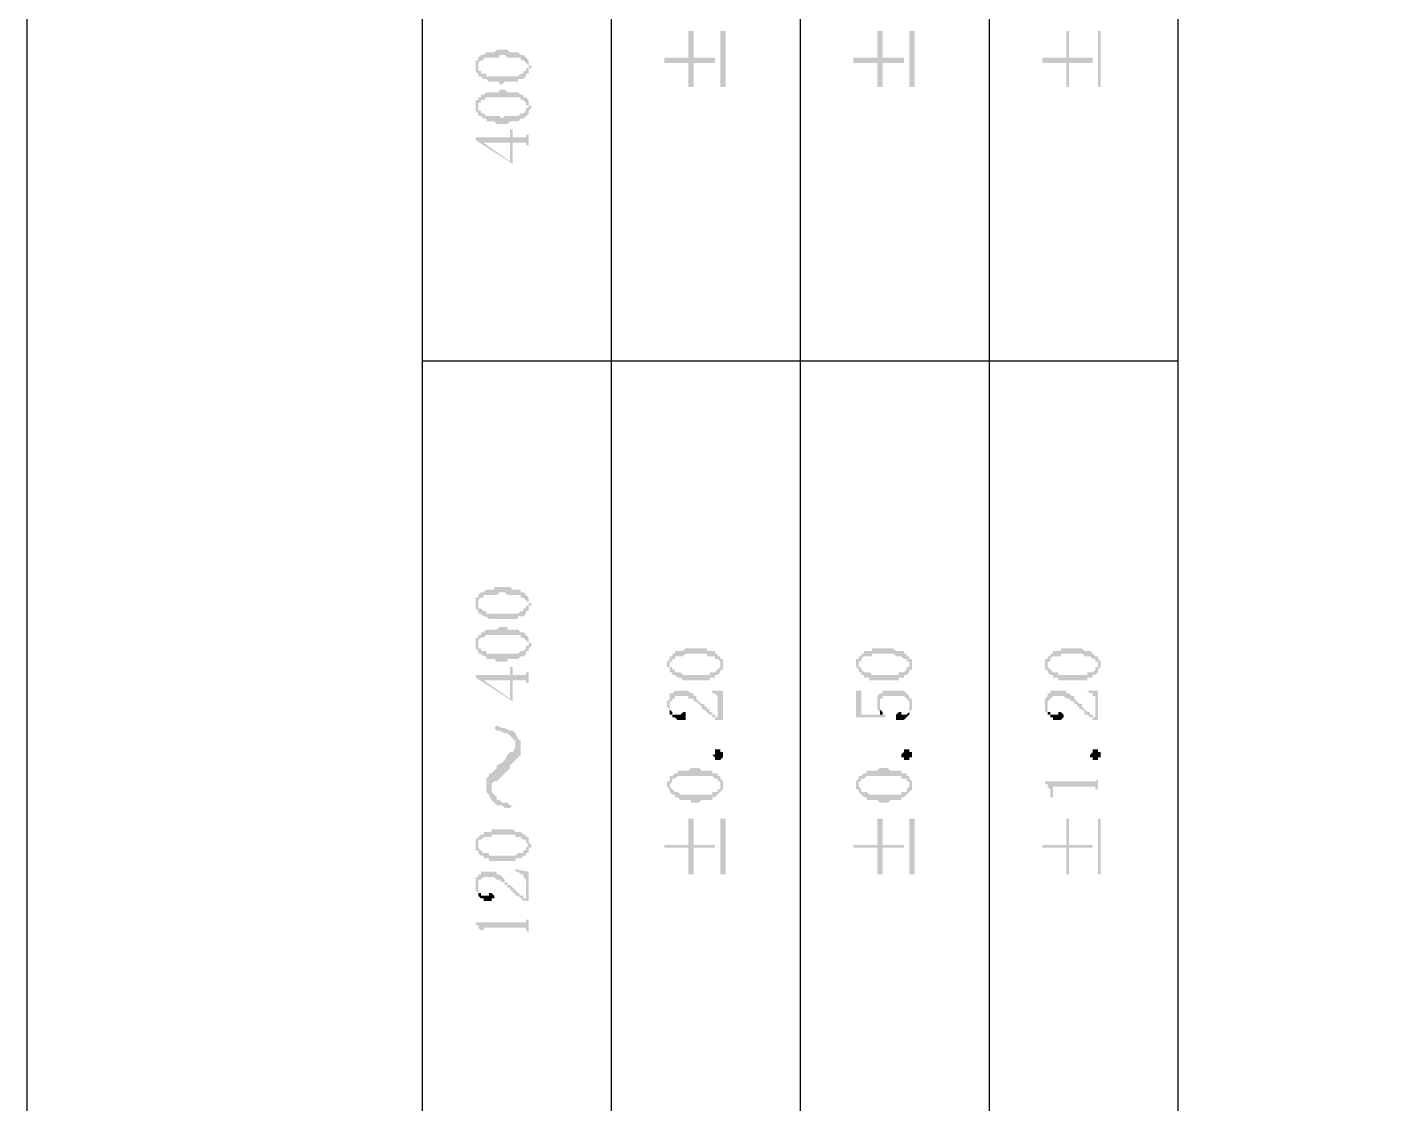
# Model space of a CAD drawing. Header units: millimetres. Extents: x 1233 to 2351, y 1180 to 1535.
# Drawn here: x 1477.96 to 1500.85, y 1330.81 to 1349.07 of the extents above; entities that cross this region are included whole.
import ezdxf

# ---------------------------------------------------------------- set-up
doc = ezdxf.new("R2010")
doc.units = ezdxf.units.MM

msp = doc.modelspace()

# ---------------------------------------------------------------- hatches: boundary and pattern name
at = {"transparency": 33554559}
for points in [[(1488.7753, 1348.54603), (1488.7753, 1348.45576), (1489.18149, 1348.45576), (1489.18149, 1348.04957), (1489.27176, 1348.04957), (1489.27176, 1348.45576), (1489.63281, 1348.45576), (1489.63281, 1348.54603), (1489.27176, 1348.54603), (1489.27176, 1348.99735), (1489.18149, 1348.99735), (1489.18149, 1348.54603)], [(1489.81334, 1348.04957), (1489.81334, 1348.99735), (1489.72308, 1348.99735), (1489.72308, 1348.04957)], [(1491.97969, 1348.54603), (1491.97969, 1348.45576), (1492.38588, 1348.45576), (1492.38588, 1348.04957), (1492.47614, 1348.04957), (1492.47614, 1348.45576), (1492.8372, 1348.45576), (1492.8372, 1348.54603), (1492.47614, 1348.54603), (1492.47614, 1348.99735), (1492.38588, 1348.99735), (1492.38588, 1348.54603)], [(1493.01773, 1348.04957), (1493.01773, 1348.99735), (1492.92746, 1348.99735), (1492.92746, 1348.04957)], [(1495.18407, 1348.54603), (1495.18407, 1348.45576), (1495.59026, 1348.45576), (1495.59026, 1348.04957), (1495.63539, 1348.04957), (1495.63539, 1348.45576), (1496.04158, 1348.45576), (1496.04158, 1348.54603), (1495.63539, 1348.54603), (1495.63539, 1348.99735), (1495.59026, 1348.99735), (1495.59026, 1348.54603)], [(1496.17698, 1348.04957), (1496.17698, 1348.99735), (1496.13185, 1348.99735), (1496.13185, 1348.04957)], [(1485.57092, 1348.41063), (1485.57092, 1348.3655), (1485.57092, 1348.32037), (1485.57092, 1348.32037), (1485.61605, 1348.27523), (1485.61605, 1348.41063), (1485.61605, 1348.45576), (1485.61605, 1348.45576), (1485.66118, 1348.5009), (1485.70631, 1348.5009), (1485.70631, 1348.54603), (1485.97711, 1348.54603), (1485.97711, 1348.59116), (1486.06737, 1348.59116), (1486.1125, 1348.54603), (1486.33817, 1348.54603), (1486.33817, 1348.5009), (1486.3833, 1348.5009), (1486.42843, 1348.45576), (1486.42843, 1348.45576), (1486.47356, 1348.41063), (1486.47356, 1348.5009), (1486.42843, 1348.54603), (1486.42843, 1348.54603), (1486.3833, 1348.59116), (1486.33817, 1348.59116), (1486.29303, 1348.63629), (1486.15764, 1348.63629), (1486.1125, 1348.68142), (1485.93198, 1348.68142), (1485.88684, 1348.63629), (1485.75145, 1348.63629), (1485.70631, 1348.59116), (1485.66118, 1348.59116), (1485.61605, 1348.54603), (1485.61605, 1348.5009), (1485.57092, 1348.5009), (1485.57092, 1348.45576)], [(1485.61605, 1348.27523), (1485.61605, 1348.2301), (1485.66118, 1348.2301), (1485.70631, 1348.18497), (1485.75145, 1348.18497), (1485.79658, 1348.13984), (1485.97711, 1348.13984), (1485.97711, 1348.09471), (1486.02224, 1348.09471), (1486.06737, 1348.13984), (1486.29303, 1348.13984), (1486.29303, 1348.18497), (1486.3833, 1348.18497), (1486.42843, 1348.2301), (1486.42843, 1348.27523), (1486.47356, 1348.27523), (1486.47356, 1348.32037), (1486.47356, 1348.3655), (1486.51869, 1348.3655), (1486.51869, 1348.41063), (1486.47356, 1348.41063), (1486.47356, 1348.45576), (1486.47356, 1348.5009), (1486.47356, 1348.3655), (1486.42843, 1348.3655), (1486.42843, 1348.32037), (1486.3833, 1348.32037), (1486.3833, 1348.27523), (1486.33817, 1348.27523), (1486.29303, 1348.2301), (1485.75145, 1348.2301), (1485.75145, 1348.27523), (1485.66118, 1348.27523), (1485.66118, 1348.32037), (1485.61605, 1348.32037), (1485.61605, 1348.3655), (1485.61605, 1348.41063)], [(1485.57092, 1347.73365), (1485.57092, 1347.68852), (1485.57092, 1347.64338), (1485.57092, 1347.64338), (1485.61605, 1347.59825), (1485.61605, 1347.73365), (1485.61605, 1347.77878), (1485.66118, 1347.77878), (1485.66118, 1347.82391), (1485.70631, 1347.82391), (1485.75145, 1347.86905), (1486.33817, 1347.86905), (1486.33817, 1347.82391), (1486.3833, 1347.82391), (1486.42843, 1347.77878), (1486.42843, 1347.73365), (1486.47356, 1347.73365), (1486.47356, 1347.82391), (1486.42843, 1347.86905), (1486.3833, 1347.86905), (1486.3833, 1347.91418), (1486.33817, 1347.91418), (1486.29303, 1347.95931), (1486.1125, 1347.95931), (1486.06737, 1348.00444), (1485.97711, 1348.00444), (1485.97711, 1347.95931), (1485.75145, 1347.95931), (1485.70631, 1347.91418), (1485.66118, 1347.91418), (1485.66118, 1347.86905), (1485.61605, 1347.86905), (1485.61605, 1347.82391), (1485.57092, 1347.82391), (1485.57092, 1347.77878)], [(1485.61605, 1347.59825), (1485.61605, 1347.55312), (1485.66118, 1347.55312), (1485.70631, 1347.50799), (1485.75145, 1347.50799), (1485.75145, 1347.46286), (1485.88684, 1347.46286), (1485.93198, 1347.41772), (1486.1125, 1347.41772), (1486.15764, 1347.46286), (1486.29303, 1347.46286), (1486.33817, 1347.50799), (1486.3833, 1347.50799), (1486.42843, 1347.55312), (1486.42843, 1347.55312), (1486.47356, 1347.59825), (1486.47356, 1347.64338), (1486.47356, 1347.64338), (1486.51869, 1347.68852), (1486.51869, 1347.73365), (1486.47356, 1347.73365), (1486.47356, 1347.77878), (1486.47356, 1347.82391), (1486.47356, 1347.68852), (1486.42843, 1347.68852), (1486.42843, 1347.64338), (1486.42843, 1347.64338), (1486.3833, 1347.59825), (1486.33817, 1347.59825), (1486.29303, 1347.55312), (1486.06737, 1347.55312), (1486.02224, 1347.50799), (1486.02224, 1347.50799), (1485.97711, 1347.55312), (1485.75145, 1347.55312), (1485.70631, 1347.59825), (1485.66118, 1347.59825), (1485.66118, 1347.64338), (1485.61605, 1347.64338), (1485.61605, 1347.68852), (1485.61605, 1347.73365)], [(1485.57092, 1347.19206), (1485.57092, 1347.14693), (1486.20277, 1346.74074), (1486.20277, 1347.1018), (1486.42843, 1347.1018), (1486.42843, 1347.05667), (1486.47356, 1347.05667), (1486.47356, 1346.9664), (1486.47356, 1347.32746), (1486.47356, 1347.23719), (1486.42843, 1347.23719), (1486.42843, 1347.19206), (1486.20277, 1347.19206), (1486.20277, 1347.32746), (1486.15764, 1347.32746), (1486.15764, 1346.78587), (1485.70631, 1347.1018), (1485.70631, 1347.1018)], [(1485.57092, 1347.19206), (1485.70631, 1347.1018), (1486.15764, 1347.1018), (1486.15764, 1346.78587), (1486.15764, 1347.19206)], [(1485.57092, 1339.29393), (1485.57092, 1339.2488), (1485.57092, 1339.20367), (1485.57092, 1339.20367), (1485.61605, 1339.15854), (1485.61605, 1339.29393), (1485.61605, 1339.33906), (1485.61605, 1339.33906), (1485.66118, 1339.3842), (1485.70631, 1339.3842), (1485.70631, 1339.42933), (1485.93198, 1339.42933), (1485.97711, 1339.47446), (1486.06737, 1339.47446), (1486.1125, 1339.42933), (1486.33817, 1339.42933), (1486.33817, 1339.3842), (1486.3833, 1339.3842), (1486.42843, 1339.33906), (1486.42843, 1339.33906), (1486.47356, 1339.29393), (1486.47356, 1339.3842), (1486.42843, 1339.42933), (1486.42843, 1339.42933), (1486.3833, 1339.47446), (1486.33817, 1339.47446), (1486.33817, 1339.51959), (1486.20277, 1339.51959), (1486.15764, 1339.56473), (1485.88684, 1339.56473), (1485.88684, 1339.51959), (1485.75145, 1339.51959), (1485.70631, 1339.47446), (1485.66118, 1339.47446), (1485.61605, 1339.42933), (1485.61605, 1339.3842), (1485.57092, 1339.3842), (1485.57092, 1339.33906)], [(1485.61605, 1339.15854), (1485.61605, 1339.1134), (1485.66118, 1339.1134), (1485.70631, 1339.06827), (1485.75145, 1339.06827), (1485.79658, 1339.02314), (1486.29303, 1339.02314), (1486.29303, 1339.06827), (1486.3833, 1339.06827), (1486.42843, 1339.1134), (1486.42843, 1339.15854), (1486.47356, 1339.15854), (1486.47356, 1339.20367), (1486.47356, 1339.2488), (1486.51869, 1339.2488), (1486.51869, 1339.29393), (1486.47356, 1339.29393), (1486.47356, 1339.33906), (1486.47356, 1339.3842), (1486.47356, 1339.2488), (1486.42843, 1339.2488), (1486.42843, 1339.20367), (1486.3833, 1339.20367), (1486.3833, 1339.15854), (1486.33817, 1339.15854), (1486.29303, 1339.1134), (1485.75145, 1339.1134), (1485.75145, 1339.15854), (1485.70631, 1339.15854), (1485.66118, 1339.20367), (1485.61605, 1339.20367), (1485.61605, 1339.2488), (1485.61605, 1339.29393)], [(1485.57092, 1338.61695), (1485.57092, 1338.57182), (1485.57092, 1338.52669), (1485.57092, 1338.52669), (1485.61605, 1338.48155), (1485.61605, 1338.61695), (1485.61605, 1338.66208), (1485.61605, 1338.66208), (1485.66118, 1338.70721), (1485.70631, 1338.70721), (1485.75145, 1338.75235), (1486.33817, 1338.75235), (1486.33817, 1338.70721), (1486.3833, 1338.70721), (1486.42843, 1338.66208), (1486.42843, 1338.66208), (1486.47356, 1338.61695), (1486.47356, 1338.70721), (1486.42843, 1338.75235), (1486.42843, 1338.75235), (1486.3833, 1338.79748), (1486.33817, 1338.79748), (1486.29303, 1338.84261), (1486.1125, 1338.84261), (1486.1125, 1338.88774), (1485.97711, 1338.88774), (1485.93198, 1338.84261), (1485.75145, 1338.84261), (1485.70631, 1338.79748), (1485.66118, 1338.79748), (1485.66118, 1338.75235), (1485.61605, 1338.75235), (1485.61605, 1338.70721), (1485.57092, 1338.70721), (1485.57092, 1338.66208)], [(1485.61605, 1338.48155), (1485.61605, 1338.43642), (1485.66118, 1338.43642), (1485.70631, 1338.39129), (1485.75145, 1338.39129), (1485.75145, 1338.34616), (1485.88684, 1338.34616), (1485.93198, 1338.30102), (1486.1125, 1338.30102), (1486.1125, 1338.34616), (1486.29303, 1338.34616), (1486.33817, 1338.39129), (1486.3833, 1338.39129), (1486.42843, 1338.43642), (1486.42843, 1338.48155), (1486.47356, 1338.48155), (1486.47356, 1338.52669), (1486.47356, 1338.52669), (1486.51869, 1338.57182), (1486.51869, 1338.61695), (1486.47356, 1338.61695), (1486.47356, 1338.66208), (1486.47356, 1338.70721), (1486.47356, 1338.57182), (1486.42843, 1338.57182), (1486.42843, 1338.52669), (1486.42843, 1338.52669), (1486.3833, 1338.48155), (1486.33817, 1338.48155), (1486.29303, 1338.43642), (1485.75145, 1338.43642), (1485.75145, 1338.48155), (1485.66118, 1338.48155), (1485.66118, 1338.52669), (1485.61605, 1338.52669), (1485.61605, 1338.57182), (1485.61605, 1338.61695)], [(1488.82043, 1338.25589), (1488.82043, 1338.21076), (1488.86557, 1338.21076), (1488.86557, 1338.16563), (1488.86557, 1338.1205), (1488.86557, 1338.25589), (1488.86557, 1338.30102), (1488.9107, 1338.30102), (1488.9107, 1338.34616), (1488.95583, 1338.34616), (1488.95583, 1338.39129), (1489.09123, 1338.39129), (1489.13636, 1338.43642), (1489.49742, 1338.43642), (1489.49742, 1338.39129), (1489.63281, 1338.39129), (1489.63281, 1338.34616), (1489.67795, 1338.34616), (1489.72308, 1338.30102), (1489.72308, 1338.25589), (1489.72308, 1338.39129), (1489.67795, 1338.39129), (1489.67795, 1338.43642), (1489.63281, 1338.43642), (1489.63281, 1338.48155), (1489.49742, 1338.48155), (1489.49742, 1338.52669), (1489.13636, 1338.52669), (1489.09123, 1338.48155), (1488.95583, 1338.48155), (1488.95583, 1338.43642), (1488.9107, 1338.43642), (1488.9107, 1338.39129), (1488.86557, 1338.39129), (1488.86557, 1338.34616), (1488.86557, 1338.34616), (1488.82043, 1338.30102)], [(1492.02482, 1338.25589), (1492.02482, 1338.21076), (1492.02482, 1338.21076), (1492.06995, 1338.16563), (1492.06995, 1338.1205), (1492.06995, 1338.25589), (1492.06995, 1338.30102), (1492.11508, 1338.30102), (1492.11508, 1338.34616), (1492.11508, 1338.34616), (1492.16022, 1338.39129), (1492.29561, 1338.39129), (1492.29561, 1338.43642), (1492.65667, 1338.43642), (1492.7018, 1338.39129), (1492.79207, 1338.39129), (1492.8372, 1338.34616), (1492.88233, 1338.34616), (1492.88233, 1338.30102), (1492.92746, 1338.30102), (1492.92746, 1338.25589), (1492.92746, 1338.39129), (1492.88233, 1338.39129), (1492.88233, 1338.43642), (1492.8372, 1338.43642), (1492.8372, 1338.48155), (1492.7018, 1338.48155), (1492.65667, 1338.52669), (1492.29561, 1338.52669), (1492.29561, 1338.48155), (1492.16022, 1338.48155), (1492.16022, 1338.43642), (1492.11508, 1338.43642), (1492.11508, 1338.39129), (1492.06995, 1338.39129), (1492.06995, 1338.34616), (1492.02482, 1338.34616)], [(1495.2292, 1338.25589), (1495.2292, 1338.21076), (1495.2292, 1338.16563), (1495.27434, 1338.16563), (1495.27434, 1338.1205), (1495.27434, 1338.25589), (1495.27434, 1338.30102), (1495.31947, 1338.30102), (1495.31947, 1338.34616), (1495.31947, 1338.34616), (1495.3646, 1338.39129), (1495.5, 1338.39129), (1495.5, 1338.43642), (1495.86105, 1338.43642), (1495.90619, 1338.39129), (1495.99645, 1338.39129), (1496.04158, 1338.34616), (1496.08671, 1338.34616), (1496.08671, 1338.30102), (1496.13185, 1338.30102), (1496.13185, 1338.25589), (1496.13185, 1338.39129), (1496.08671, 1338.39129), (1496.04158, 1338.43642), (1496.04158, 1338.43642), (1495.99645, 1338.48155), (1495.90619, 1338.48155), (1495.86105, 1338.52669), (1495.5, 1338.52669), (1495.5, 1338.48155), (1495.3646, 1338.48155), (1495.3646, 1338.43642), (1495.31947, 1338.43642), (1495.31947, 1338.39129), (1495.27434, 1338.39129), (1495.27434, 1338.34616), (1495.2292, 1338.34616)], [(1488.86557, 1338.1205), (1488.9107, 1338.1205), (1488.9107, 1338.07536), (1488.95583, 1338.07536), (1489.00096, 1338.03023), (1489.0461, 1338.03023), (1489.09123, 1337.9851), (1489.54255, 1337.9851), (1489.54255, 1338.03023), (1489.63281, 1338.03023), (1489.63281, 1338.07536), (1489.67795, 1338.07536), (1489.72308, 1338.1205), (1489.72308, 1338.16563), (1489.76821, 1338.16563), (1489.76821, 1338.21076), (1489.76821, 1338.25589), (1489.76821, 1338.30102), (1489.76821, 1338.34616), (1489.72308, 1338.34616), (1489.72308, 1338.39129), (1489.72308, 1338.21076), (1489.72308, 1338.21076), (1489.67795, 1338.16563), (1489.67795, 1338.16563), (1489.63281, 1338.1205), (1489.54255, 1338.1205), (1489.54255, 1338.07536), (1489.09123, 1338.07536), (1489.0461, 1338.1205), (1488.95583, 1338.1205), (1488.95583, 1338.16563), (1488.9107, 1338.16563), (1488.9107, 1338.21076), (1488.86557, 1338.21076), (1488.86557, 1338.25589)], [(1492.06995, 1338.1205), (1492.11508, 1338.1205), (1492.11508, 1338.07536), (1492.16022, 1338.07536), (1492.16022, 1338.03023), (1492.25048, 1338.03023), (1492.25048, 1337.9851), (1492.74693, 1337.9851), (1492.74693, 1338.03023), (1492.8372, 1338.03023), (1492.8372, 1338.07536), (1492.88233, 1338.07536), (1492.92746, 1338.1205), (1492.92746, 1338.16563), (1492.97259, 1338.16563), (1492.97259, 1338.21076), (1492.97259, 1338.25589), (1492.97259, 1338.30102), (1492.97259, 1338.34616), (1492.92746, 1338.34616), (1492.92746, 1338.39129), (1492.92746, 1338.21076), (1492.88233, 1338.21076), (1492.88233, 1338.16563), (1492.88233, 1338.16563), (1492.8372, 1338.1205), (1492.74693, 1338.1205), (1492.74693, 1338.07536), (1492.29561, 1338.07536), (1492.25048, 1338.1205), (1492.16022, 1338.1205), (1492.11508, 1338.16563), (1492.11508, 1338.21076), (1492.06995, 1338.21076), (1492.06995, 1338.25589)], [(1495.27434, 1338.1205), (1495.27434, 1338.1205), (1495.31947, 1338.07536), (1495.3646, 1338.07536), (1495.3646, 1338.03023), (1495.45486, 1338.03023), (1495.45486, 1337.9851), (1495.95132, 1337.9851), (1495.95132, 1338.03023), (1496.04158, 1338.03023), (1496.04158, 1338.07536), (1496.08671, 1338.07536), (1496.13185, 1338.1205), (1496.13185, 1338.16563), (1496.13185, 1338.16563), (1496.17698, 1338.21076), (1496.17698, 1338.25589), (1496.17698, 1338.30102), (1496.17698, 1338.30102), (1496.13185, 1338.34616), (1496.13185, 1338.39129), (1496.13185, 1338.21076), (1496.08671, 1338.21076), (1496.08671, 1338.16563), (1496.08671, 1338.16563), (1496.04158, 1338.1205), (1495.95132, 1338.1205), (1495.95132, 1338.07536), (1495.45486, 1338.07536), (1495.45486, 1338.1205), (1495.3646, 1338.1205), (1495.31947, 1338.16563), (1495.31947, 1338.16563), (1495.27434, 1338.21076), (1495.27434, 1338.25589)], [(1485.57092, 1338.07536), (1485.57092, 1338.03023), (1486.20277, 1337.62404), (1486.20277, 1337.9851), (1486.42843, 1337.9851), (1486.42843, 1337.93997), (1486.47356, 1337.93997), (1486.47356, 1337.8497), (1486.47356, 1338.21076), (1486.47356, 1338.1205), (1486.42843, 1338.1205), (1486.42843, 1338.07536), (1486.20277, 1338.07536), (1486.20277, 1338.21076), (1486.15764, 1338.21076), (1486.15764, 1337.66917), (1485.70631, 1337.9851), (1485.70631, 1337.9851)], [(1485.57092, 1338.07536), (1485.70631, 1337.9851), (1486.15764, 1337.9851), (1486.15764, 1337.66917), (1486.15764, 1338.07536)], [(1488.82043, 1337.57891), (1488.82043, 1337.53378), (1488.82043, 1337.53378), (1488.86557, 1337.48865), (1488.86557, 1337.44351), (1488.86557, 1337.57891), (1488.86557, 1337.62404), (1488.9107, 1337.62404), (1488.9107, 1337.66917), (1488.95583, 1337.66917), (1488.95583, 1337.71431), (1489.18149, 1337.71431), (1489.18149, 1337.66917), (1489.27176, 1337.66917), (1489.27176, 1337.62404), (1489.31689, 1337.62404), (1489.36202, 1337.57891), (1489.36202, 1337.57891), (1489.40715, 1337.53378), (1489.40715, 1337.48865), (1489.45229, 1337.48865), (1489.49742, 1337.44351), (1489.49742, 1337.44351), (1489.54255, 1337.39838), (1489.58768, 1337.39838), (1489.58768, 1337.35325), (1489.63281, 1337.35325), (1489.63281, 1337.30812), (1489.67795, 1337.30812), (1489.67795, 1337.35325), (1489.63281, 1337.35325), (1489.63281, 1337.39838), (1489.58768, 1337.39838), (1489.58768, 1337.44351), (1489.54255, 1337.44351), (1489.54255, 1337.48865), (1489.49742, 1337.48865), (1489.49742, 1337.53378), (1489.45229, 1337.53378), (1489.45229, 1337.57891), (1489.40715, 1337.57891), (1489.36202, 1337.62404), (1489.36202, 1337.62404), (1489.31689, 1337.66917), (1489.31689, 1337.71431), (1489.27176, 1337.71431), (1489.27176, 1337.75944), (1489.22662, 1337.75944), (1489.18149, 1337.80457), (1488.95583, 1337.80457), (1488.9107, 1337.75944), (1488.86557, 1337.75944), (1488.86557, 1337.71431), (1488.86557, 1337.66917), (1488.86557, 1337.66917), (1488.82043, 1337.62404)], [(1489.54255, 1337.80457), (1489.58768, 1337.80457), (1489.58768, 1337.75944), (1489.63281, 1337.75944), (1489.67795, 1337.71431), (1489.67795, 1337.30812), (1489.76821, 1337.30812), (1489.76821, 1337.80457)], [(1492.02482, 1337.80457), (1492.02482, 1337.35325), (1492.52127, 1337.35325), (1492.52127, 1337.39838), (1492.11508, 1337.39838), (1492.11508, 1337.80457)], [(1492.38588, 1337.57891), (1492.38588, 1337.53378), (1492.38588, 1337.48865), (1492.38588, 1337.48865), (1492.43101, 1337.44351), (1492.43101, 1337.57891), (1492.43101, 1337.62404), (1492.43101, 1337.66917), (1492.47614, 1337.66917), (1492.47614, 1337.71431), (1492.8372, 1337.71431), (1492.88233, 1337.66917), (1492.88233, 1337.66917), (1492.92746, 1337.62404), (1492.92746, 1337.44351), (1492.92746, 1337.44351), (1492.97259, 1337.48865), (1492.97259, 1337.53378), (1492.97259, 1337.62404), (1492.97259, 1337.66917), (1492.92746, 1337.66917), (1492.92746, 1337.71431), (1492.92746, 1337.71431), (1492.88233, 1337.75944), (1492.88233, 1337.75944), (1492.8372, 1337.80457), (1492.47614, 1337.80457), (1492.47614, 1337.75944), (1492.43101, 1337.75944), (1492.38588, 1337.71431), (1492.38588, 1337.66917), (1492.38588, 1337.62404)], [(1495.2292, 1337.57891), (1495.2292, 1337.53378), (1495.2292, 1337.44351), (1495.27434, 1337.44351), (1495.27434, 1337.57891), (1495.27434, 1337.62404), (1495.27434, 1337.62404), (1495.31947, 1337.66917), (1495.31947, 1337.66917), (1495.3646, 1337.71431), (1495.54513, 1337.71431), (1495.59026, 1337.66917), (1495.63539, 1337.66917), (1495.68052, 1337.62404), (1495.72566, 1337.62404), (1495.72566, 1337.57891), (1495.77079, 1337.57891), (1495.77079, 1337.53378), (1495.81592, 1337.53378), (1495.81592, 1337.48865), (1495.86105, 1337.48865), (1495.90619, 1337.44351), (1495.90619, 1337.39838), (1495.95132, 1337.39838), (1495.99645, 1337.35325), (1496.04158, 1337.35325), (1496.04158, 1337.30812), (1496.08671, 1337.30812), (1496.08671, 1337.35325), (1496.04158, 1337.35325), (1496.04158, 1337.39838), (1495.99645, 1337.39838), (1495.99645, 1337.44351), (1495.95132, 1337.44351), (1495.90619, 1337.48865), (1495.90619, 1337.48865), (1495.86105, 1337.53378), (1495.86105, 1337.57891), (1495.81592, 1337.57891), (1495.77079, 1337.62404), (1495.77079, 1337.62404), (1495.72566, 1337.66917), (1495.72566, 1337.71431), (1495.68052, 1337.71431), (1495.63539, 1337.75944), (1495.59026, 1337.75944), (1495.59026, 1337.80457), (1495.31947, 1337.80457), (1495.31947, 1337.75944), (1495.27434, 1337.75944), (1495.27434, 1337.71431), (1495.27434, 1337.71431), (1495.2292, 1337.66917)], [(1495.90619, 1337.80457), (1495.95132, 1337.80457), (1495.99645, 1337.75944), (1496.04158, 1337.75944), (1496.04158, 1337.71431), (1496.08671, 1337.71431), (1496.08671, 1337.30812), (1496.13185, 1337.30812), (1496.13185, 1337.80457)], [(1488.86557, 1337.44351), (1488.86557, 1337.39838), (1488.9107, 1337.39838), (1488.9107, 1337.35325), (1488.95583, 1337.35325), (1489.00096, 1337.30812), (1489.13636, 1337.30812), (1489.13636, 1337.39838), (1489.13636, 1337.44351), (1489.09123, 1337.44351), (1489.0461, 1337.39838), (1488.9107, 1337.39838), (1488.9107, 1337.44351), (1488.9107, 1337.44351), (1488.86557, 1337.48865), (1488.86557, 1337.53378), (1488.86557, 1337.53378)], [(1492.43101, 1337.44351), (1492.43101, 1337.39838), (1492.47614, 1337.39838), (1492.47614, 1337.44351), (1492.47614, 1337.44351), (1492.43101, 1337.48865), (1492.43101, 1337.53378), (1492.43101, 1337.57891)], [(1492.7018, 1337.35325), (1492.7018, 1337.30812), (1492.8372, 1337.30812), (1492.88233, 1337.35325), (1492.88233, 1337.35325), (1492.92746, 1337.39838), (1492.92746, 1337.53378), (1492.92746, 1337.48865), (1492.92746, 1337.44351), (1492.92746, 1337.44351), (1492.88233, 1337.39838), (1492.79207, 1337.39838), (1492.79207, 1337.44351), (1492.74693, 1337.44351), (1492.7018, 1337.39838), (1492.7018, 1337.39838)], [(1495.27434, 1337.44351), (1495.27434, 1337.39838), (1495.31947, 1337.39838), (1495.31947, 1337.35325), (1495.3646, 1337.35325), (1495.3646, 1337.30812), (1495.5, 1337.30812), (1495.54513, 1337.35325), (1495.54513, 1337.39838), (1495.54513, 1337.39838), (1495.5, 1337.44351), (1495.45486, 1337.44351), (1495.45486, 1337.39838), (1495.31947, 1337.39838), (1495.31947, 1337.44351), (1495.27434, 1337.44351), (1495.27434, 1337.48865), (1495.27434, 1337.53378), (1495.27434, 1337.53378)], [(1485.88684, 1337.17272), (1485.93198, 1337.12759), (1485.97711, 1337.12759), (1486.06737, 1337.08246), (1486.1125, 1337.08246), (1486.15764, 1337.03732), (1486.15764, 1337.03732), (1486.20277, 1336.99219), (1486.2479, 1336.94706), (1486.2479, 1336.63113), (1486.2479, 1336.63113), (1486.29303, 1336.67627), (1486.33817, 1336.7214), (1486.33817, 1336.94706), (1486.29303, 1336.99219), (1486.2479, 1337.08246), (1486.2479, 1337.08246), (1486.20277, 1337.12759), (1486.15764, 1337.12759), (1486.06737, 1337.17272), (1486.02224, 1337.17272), (1485.93198, 1337.21785)], [(1485.75145, 1336.17981), (1485.75145, 1336.08955), (1485.79658, 1336.04442), (1485.84171, 1335.95415), (1485.84171, 1336.13468), (1485.84171, 1336.22494), (1485.88684, 1336.27008), (1485.93198, 1336.27008), (1485.97711, 1336.31521), (1486.02224, 1336.36034), (1486.06737, 1336.40547), (1486.1125, 1336.45061), (1486.15764, 1336.49574), (1486.15764, 1336.54087), (1486.20277, 1336.586), (1486.2479, 1336.63113), (1486.2479, 1336.90193), (1486.2479, 1336.85679), (1486.20277, 1336.76653), (1486.15764, 1336.76653), (1486.1125, 1336.7214), (1486.06737, 1336.63113), (1486.06737, 1336.63113), (1486.02224, 1336.586), (1485.93198, 1336.54087), (1485.93198, 1336.49574), (1485.88684, 1336.45061), (1485.84171, 1336.40547), (1485.79658, 1336.40547), (1485.79658, 1336.36034), (1485.75145, 1336.31521), (1485.75145, 1336.22494)], [(1489.76821, 1336.7214), (1489.76821, 1336.67627), (1489.76821, 1336.67627), (1489.72308, 1336.63113), (1489.63281, 1336.63113), (1489.63281, 1336.67627), (1489.63281, 1336.67627), (1489.58768, 1336.7214), (1489.63281, 1336.7214), (1489.63281, 1336.76653), (1489.63281, 1336.81166), (1489.72308, 1336.81166), (1489.72308, 1336.76653), (1489.76821, 1336.76653), (1489.76821, 1336.7214)], [(1492.97259, 1336.7214), (1492.97259, 1336.67627), (1492.92746, 1336.67627), (1492.92746, 1336.63113), (1492.8372, 1336.63113), (1492.8372, 1336.67627), (1492.79207, 1336.67627), (1492.79207, 1336.7214), (1492.79207, 1336.7214), (1492.8372, 1336.76653), (1492.8372, 1336.81166), (1492.92746, 1336.81166), (1492.92746, 1336.76653), (1492.97259, 1336.76653), (1492.97259, 1336.7214)], [(1496.17698, 1336.7214), (1496.17698, 1336.67627), (1496.13185, 1336.67627), (1496.13185, 1336.63113), (1496.04158, 1336.63113), (1496.04158, 1336.67627), (1495.99645, 1336.67627), (1495.99645, 1336.7214), (1495.99645, 1336.7214), (1496.04158, 1336.76653), (1496.04158, 1336.81166), (1496.13185, 1336.81166), (1496.13185, 1336.76653), (1496.17698, 1336.76653), (1496.17698, 1336.7214)], [(1488.82043, 1336.22494), (1488.82043, 1336.17981), (1488.82043, 1336.17981), (1488.86557, 1336.13468), (1488.86557, 1336.08955), (1488.86557, 1336.22494), (1488.86557, 1336.22494), (1488.9107, 1336.27008), (1488.9107, 1336.31521), (1488.95583, 1336.31521), (1489.00096, 1336.36034), (1489.58768, 1336.36034), (1489.63281, 1336.31521), (1489.67795, 1336.31521), (1489.67795, 1336.27008), (1489.72308, 1336.27008), (1489.72308, 1336.22494), (1489.72308, 1336.36034), (1489.67795, 1336.36034), (1489.67795, 1336.40547), (1489.58768, 1336.40547), (1489.58768, 1336.45061), (1489.40715, 1336.45061), (1489.36202, 1336.49574), (1489.22662, 1336.49574), (1489.18149, 1336.45061), (1489.00096, 1336.45061), (1489.00096, 1336.40547), (1488.95583, 1336.40547), (1488.9107, 1336.36034), (1488.86557, 1336.36034), (1488.86557, 1336.31521), (1488.86557, 1336.27008), (1488.82043, 1336.27008)], [(1492.02482, 1336.22494), (1492.02482, 1336.17981), (1492.02482, 1336.13468), (1492.06995, 1336.13468), (1492.06995, 1336.08955), (1492.06995, 1336.22494), (1492.06995, 1336.27008), (1492.11508, 1336.27008), (1492.11508, 1336.31521), (1492.16022, 1336.31521), (1492.20535, 1336.36034), (1492.79207, 1336.36034), (1492.79207, 1336.31521), (1492.88233, 1336.31521), (1492.88233, 1336.27008), (1492.92746, 1336.27008), (1492.92746, 1336.22494), (1492.92746, 1336.36034), (1492.88233, 1336.36034), (1492.88233, 1336.40547), (1492.79207, 1336.40547), (1492.79207, 1336.45061), (1492.61154, 1336.45061), (1492.56641, 1336.49574), (1492.43101, 1336.49574), (1492.38588, 1336.45061), (1492.20535, 1336.45061), (1492.20535, 1336.40547), (1492.16022, 1336.40547), (1492.11508, 1336.36034), (1492.06995, 1336.36034), (1492.06995, 1336.31521), (1492.06995, 1336.31521), (1492.02482, 1336.27008)], [(1488.86557, 1336.08955), (1488.9107, 1336.04442), (1488.95583, 1336.04442), (1488.95583, 1335.99928), (1489.00096, 1335.99928), (1489.0461, 1335.95415), (1489.22662, 1335.95415), (1489.22662, 1335.90902), (1489.36202, 1335.90902), (1489.40715, 1335.95415), (1489.58768, 1335.95415), (1489.58768, 1335.99928), (1489.63281, 1335.99928), (1489.67795, 1336.04442), (1489.67795, 1336.04442), (1489.72308, 1336.08955), (1489.72308, 1336.08955), (1489.76821, 1336.13468), (1489.76821, 1336.22494), (1489.76821, 1336.27008), (1489.76821, 1336.27008), (1489.72308, 1336.31521), (1489.72308, 1336.17981), (1489.72308, 1336.13468), (1489.67795, 1336.13468), (1489.67795, 1336.08955), (1489.58768, 1336.08955), (1489.58768, 1336.04442), (1489.0461, 1336.04442), (1489.00096, 1336.08955), (1488.95583, 1336.08955), (1488.9107, 1336.13468), (1488.9107, 1336.13468), (1488.86557, 1336.17981), (1488.86557, 1336.22494)], [(1492.06995, 1336.08955), (1492.11508, 1336.04442), (1492.11508, 1336.04442), (1492.16022, 1335.99928), (1492.20535, 1335.99928), (1492.20535, 1335.95415), (1492.38588, 1335.95415), (1492.43101, 1335.90902), (1492.56641, 1335.90902), (1492.61154, 1335.95415), (1492.79207, 1335.95415), (1492.79207, 1335.99928), (1492.8372, 1335.99928), (1492.88233, 1336.04442), (1492.88233, 1336.04442), (1492.92746, 1336.08955), (1492.92746, 1336.08955), (1492.97259, 1336.13468), (1492.97259, 1336.22494), (1492.97259, 1336.27008), (1492.97259, 1336.27008), (1492.92746, 1336.31521), (1492.92746, 1336.17981), (1492.92746, 1336.17981), (1492.88233, 1336.13468), (1492.88233, 1336.08955), (1492.79207, 1336.08955), (1492.79207, 1336.04442), (1492.25048, 1336.04442), (1492.20535, 1336.08955), (1492.11508, 1336.08955), (1492.11508, 1336.13468), (1492.11508, 1336.13468), (1492.06995, 1336.17981), (1492.06995, 1336.22494)], [(1495.2292, 1336.27008), (1495.2292, 1336.22494), (1495.27434, 1336.22494), (1495.27434, 1336.17981), (1495.27434, 1336.17981), (1495.31947, 1336.13468), (1495.31947, 1335.99928), (1495.3646, 1335.99928), (1495.3646, 1336.13468), (1495.3646, 1336.17981), (1496.08671, 1336.17981), (1496.08671, 1336.13468), (1496.13185, 1336.13468), (1496.13185, 1335.99928), (1496.13185, 1336.40547), (1496.13185, 1336.31521), (1496.13185, 1336.31521), (1496.08671, 1336.27008), (1496.04158, 1336.27008)], [(1485.84171, 1335.95415), (1485.84171, 1335.95415), (1485.88684, 1335.90902), (1485.93198, 1335.86389), (1486.02224, 1335.86389), (1486.06737, 1335.81875), (1486.15764, 1335.81875), (1486.20277, 1335.86389), (1486.15764, 1335.86389), (1486.1125, 1335.90902), (1486.02224, 1335.90902), (1485.97711, 1335.95415), (1485.93198, 1335.95415), (1485.93198, 1335.99928), (1485.88684, 1336.04442), (1485.84171, 1336.08955), (1485.84171, 1336.13468)], [(1488.7753, 1335.1869), (1488.7753, 1335.14177), (1489.18149, 1335.14177), (1489.18149, 1334.69045), (1489.27176, 1334.69045), (1489.27176, 1335.14177), (1489.63281, 1335.14177), (1489.63281, 1335.1869), (1489.27176, 1335.1869), (1489.27176, 1335.63823), (1489.18149, 1335.63823), (1489.18149, 1335.1869)], [(1489.81334, 1334.69045), (1489.81334, 1335.63823), (1489.72308, 1335.63823), (1489.72308, 1334.69045)], [(1491.97969, 1335.1869), (1491.97969, 1335.14177), (1492.38588, 1335.14177), (1492.38588, 1334.69045), (1492.47614, 1334.69045), (1492.47614, 1335.14177), (1492.8372, 1335.14177), (1492.8372, 1335.1869), (1492.47614, 1335.1869), (1492.47614, 1335.63823), (1492.38588, 1335.63823), (1492.38588, 1335.1869)], [(1493.01773, 1334.69045), (1493.01773, 1335.63823), (1492.92746, 1335.63823), (1492.92746, 1334.69045)], [(1495.18407, 1335.1869), (1495.18407, 1335.14177), (1495.59026, 1335.14177), (1495.59026, 1334.69045), (1495.63539, 1334.69045), (1495.63539, 1335.14177), (1496.04158, 1335.14177), (1496.04158, 1335.1869), (1495.63539, 1335.1869), (1495.63539, 1335.63823), (1495.59026, 1335.63823), (1495.59026, 1335.1869)], [(1496.17698, 1334.69045), (1496.17698, 1335.63823), (1496.13185, 1335.63823), (1496.13185, 1334.69045)], [(1485.57092, 1335.1869), (1485.57092, 1335.14177), (1485.57092, 1335.09664), (1485.61605, 1335.09664), (1485.61605, 1335.05151), (1485.61605, 1335.1869), (1485.61605, 1335.23204), (1485.61605, 1335.27717), (1485.66118, 1335.27717), (1485.70631, 1335.3223), (1485.84171, 1335.3223), (1485.84171, 1335.36743), (1486.2479, 1335.36743), (1486.2479, 1335.3223), (1486.33817, 1335.3223), (1486.3833, 1335.27717), (1486.42843, 1335.27717), (1486.42843, 1335.23204), (1486.42843, 1335.23204), (1486.47356, 1335.1869), (1486.47356, 1335.3223), (1486.42843, 1335.3223), (1486.42843, 1335.36743), (1486.3833, 1335.36743), (1486.33817, 1335.41257), (1486.2479, 1335.41257), (1486.20277, 1335.4577), (1485.84171, 1335.4577), (1485.84171, 1335.41257), (1485.70631, 1335.41257), (1485.70631, 1335.36743), (1485.66118, 1335.36743), (1485.61605, 1335.3223), (1485.61605, 1335.3223), (1485.57092, 1335.27717), (1485.57092, 1335.23204), (1485.57092, 1335.23204)], [(1485.61605, 1335.05151), (1485.61605, 1335.05151), (1485.66118, 1335.00638), (1485.70631, 1335.00638), (1485.70631, 1334.96124), (1485.79658, 1334.96124), (1485.79658, 1334.91611), (1486.2479, 1334.91611), (1486.2479, 1334.96124), (1486.33817, 1334.96124), (1486.3833, 1335.00638), (1486.42843, 1335.00638), (1486.42843, 1335.05151), (1486.47356, 1335.05151), (1486.47356, 1335.09664), (1486.47356, 1335.14177), (1486.51869, 1335.14177), (1486.51869, 1335.1869), (1486.51869, 1335.1869), (1486.47356, 1335.23204), (1486.47356, 1335.27717), (1486.47356, 1335.3223), (1486.47356, 1335.1869), (1486.47356, 1335.1869), (1486.42843, 1335.14177), (1486.42843, 1335.09664), (1486.3833, 1335.09664), (1486.3833, 1335.05151), (1486.29303, 1335.05151), (1486.2479, 1335.00638), (1485.79658, 1335.00638), (1485.79658, 1335.05151), (1485.70631, 1335.05151), (1485.66118, 1335.09664), (1485.66118, 1335.09664), (1485.61605, 1335.14177), (1485.61605, 1335.1869)], [(1485.57092, 1334.50992), (1485.57092, 1334.46479), (1485.57092, 1334.41966), (1485.57092, 1334.41966), (1485.61605, 1334.37453), (1485.61605, 1334.50992), (1485.61605, 1334.55505), (1485.61605, 1334.60019), (1485.66118, 1334.60019), (1485.70631, 1334.64532), (1485.88684, 1334.64532), (1485.93198, 1334.60019), (1485.97711, 1334.60019), (1486.02224, 1334.55505), (1486.06737, 1334.55505), (1486.06737, 1334.50992), (1486.1125, 1334.50992), (1486.1125, 1334.46479), (1486.15764, 1334.46479), (1486.15764, 1334.41966), (1486.20277, 1334.41966), (1486.20277, 1334.37453), (1486.2479, 1334.37453), (1486.2479, 1334.32939), (1486.29303, 1334.32939), (1486.33817, 1334.28426), (1486.33817, 1334.28426), (1486.3833, 1334.23913), (1486.42843, 1334.23913), (1486.42843, 1334.28426), (1486.3833, 1334.28426), (1486.3833, 1334.32939), (1486.33817, 1334.32939), (1486.29303, 1334.37453), (1486.29303, 1334.37453), (1486.2479, 1334.41966), (1486.2479, 1334.41966), (1486.20277, 1334.46479), (1486.20277, 1334.46479), (1486.15764, 1334.50992), (1486.1125, 1334.50992), (1486.1125, 1334.55505), (1486.06737, 1334.55505), (1486.06737, 1334.60019), (1486.02224, 1334.64532), (1486.02224, 1334.64532), (1485.97711, 1334.69045), (1485.93198, 1334.69045), (1485.93198, 1334.73558), (1485.66118, 1334.73558), (1485.66118, 1334.69045), (1485.61605, 1334.69045), (1485.61605, 1334.64532), (1485.57092, 1334.64532), (1485.57092, 1334.60019)], [(1486.2479, 1334.78072), (1486.2479, 1334.73558), (1486.29303, 1334.73558), (1486.33817, 1334.69045), (1486.3833, 1334.69045), (1486.3833, 1334.64532), (1486.3833, 1334.64532), (1486.42843, 1334.60019), (1486.42843, 1334.23913), (1486.47356, 1334.23913), (1486.47356, 1334.73558)], [(1485.61605, 1334.37453), (1485.61605, 1334.32939), (1485.61605, 1334.32939), (1485.66118, 1334.28426), (1485.70631, 1334.28426), (1485.70631, 1334.23913), (1485.84171, 1334.23913), (1485.84171, 1334.28426), (1485.88684, 1334.28426), (1485.88684, 1334.32939), (1485.88684, 1334.32939), (1485.84171, 1334.37453), (1485.79658, 1334.37453), (1485.79658, 1334.32939), (1485.66118, 1334.32939), (1485.66118, 1334.37453), (1485.61605, 1334.37453), (1485.61605, 1334.41966), (1485.61605, 1334.46479), (1485.61605, 1334.46479)], [(1485.57092, 1333.87807), (1485.57092, 1333.83294), (1485.61605, 1333.83294), (1485.61605, 1333.78781), (1485.61605, 1333.78781), (1485.66118, 1333.74268), (1485.66118, 1333.69754), (1485.66118, 1333.65241), (1485.66118, 1333.74268), (1485.70631, 1333.74268), (1485.70631, 1333.78781), (1486.42843, 1333.78781), (1486.42843, 1333.74268), (1486.42843, 1333.74268), (1486.47356, 1333.69754), (1486.47356, 1333.65241), (1486.47356, 1334.01347), (1486.47356, 1333.9232), (1486.42843, 1333.9232), (1486.42843, 1333.87807), (1486.3833, 1333.87807)]]:
    msp.add_hatch(color=256, dxfattribs=at).paths.add_polyline_path(points)

# ---------------------------------------------------------------- linework, layer by layer
msp.add_line((1484.66819, 1528.92707), (1484.66819, 1242.18613))
msp.add_lwpolyline([(1897.96173, 1237.92707), (1897.96173, 1534.92707), (1477.96174, 1534.92707), (1477.96174, 1237.92707)], close=True)
for points in [[(1497.48581, 1528.92707), (1497.48581, 1242.18613)], [(1487.87266, 1356.53442), (1487.87266, 1263.51701)], [(1491.07704, 1356.53442), (1491.07704, 1263.51701)], [(1494.28143, 1356.53442), (1494.28143, 1263.51701)], [(1484.66827, 1343.40096), (1497.48581, 1343.40096)]]:
    msp.add_lwpolyline(points)

doc.saveas('drawing.dxf')
